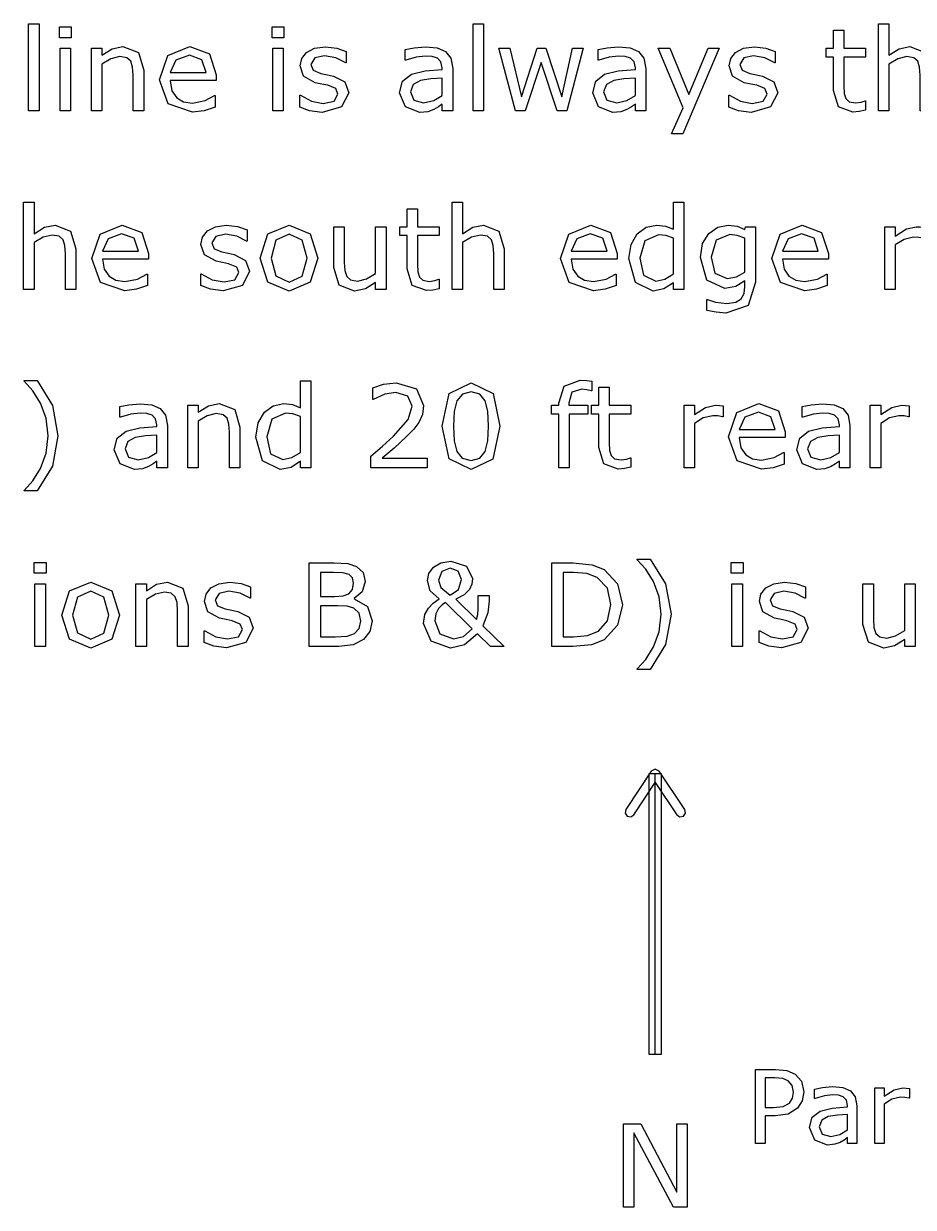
# Model space of a CAD drawing. Extents: x -1 to 182, y 89 to 480.
# Drawn here: x 29.22 to 47.69, y 88.9 to 113.46 of the extents above; entities that cross this region are included whole.
import ezdxf

# ---------------------------------------------------------------- set-up
doc = ezdxf.new("R2010")
doc.units = 0
doc.header["$MEASUREMENT"] = 0
doc.layers.add('Layer 1', color=7, linetype='Continuous')

msp = doc.modelspace()

# ---------------------------------------------------------------- linework, layer by layer
at = {"layer": 'Layer 1', "color": 7}
for points in [[(29.538858, 111.65494), (29.320265, 111.65494), (29.320265, 113.464132), (29.538858, 113.464132), (29.538858, 111.65494)], [(30.206258, 113.171132), (29.959762, 113.171132), (29.959762, 113.397854), (30.206258, 113.397854), (30.206258, 113.171132)], [(34.622273, 113.171132), (34.375777, 113.171132), (34.375777, 113.397854), (34.622273, 113.397854), (34.622273, 113.171132)], [(38.769699, 111.65494), (38.551108, 111.65494), (38.551108, 113.464132), (38.769699, 113.464132), (38.769699, 111.65494)], [(46.700601, 111.666555), (46.565724, 111.639832), (46.436663, 111.629249), (46.134356, 111.736219), (46.030875, 112.079225), (46.030875, 112.769892), (45.883209, 112.769892), (45.883209, 112.953592), (46.030875, 112.953592), (46.030875, 113.326813), (46.249466, 113.326813), (46.249466, 112.953592), (46.700601, 112.953592), (46.700601, 112.769892), (46.249466, 112.769892), (46.249466, 112.178047), (46.254122, 112.017603), (46.286677, 111.910633), (46.356442, 111.842026), (46.493641, 111.821124), (46.605264, 111.836205), (46.688978, 111.862955), (46.700593, 111.862955), (46.700601, 111.666555)], [(48.050516, 111.654913), (47.831926, 111.654913), (47.831926, 112.394396), (47.821475, 112.561824), (47.783105, 112.685093), (47.699388, 112.757166), (47.557537, 112.781507), (47.37034, 112.737322), (47.183142, 112.62453), (47.183142, 111.654966), (46.964551, 111.654966), (46.964551, 113.464158), (47.183142, 113.464158), (47.183142, 112.809553), (47.394755, 112.942083), (47.619162, 112.989761), (47.940072, 112.863026), (48.05053, 112.497927), (48.050516, 111.654913)], [(30.192315, 111.65494), (29.973724, 111.65494), (29.973724, 112.953698), (30.192315, 112.953698), (30.192315, 111.65494)], [(31.710826, 111.65494), (31.492235, 111.65494), (31.492235, 112.394423), (31.481758, 112.561851), (31.443388, 112.68512), (31.359671, 112.757192), (31.21782, 112.781534), (31.030622, 112.737349), (30.843425, 112.624557), (30.843425, 111.654966), (30.624834, 111.654966), (30.624834, 112.953725), (30.843425, 112.953725), (30.843425, 112.809553), (31.055041, 112.942083), (31.279444, 112.989761), (31.600354, 112.863026), (31.710812, 112.497927), (31.710826, 111.65494)], [(33.218872, 112.281657), (32.261955, 112.281657), (32.297999, 112.072346), (32.396828, 111.92701), (32.539843, 111.843296), (32.723554, 111.815383), (32.989817, 111.867717), (33.181664, 111.97236), (33.193279, 111.97236), (33.193279, 111.733997), (32.967711, 111.656104), (32.725866, 111.624698), (32.221246, 111.799111), (32.039861, 112.296765), (32.213107, 112.802542), (32.671217, 112.989734), (33.075844, 112.83625), (33.218859, 112.400243), (33.218872, 112.281657)], [(33.006094, 112.449085), (32.91889, 112.715335), (32.659604, 112.809527), (32.37939, 112.706048), (32.261955, 112.449085), (33.006094, 112.449085)], [(34.60833, 111.65494), (34.389739, 111.65494), (34.389739, 112.953698), (34.60833, 112.953698), (34.60833, 111.65494)], [(35.968709, 112.029324), (35.821046, 111.737489), (35.419909, 111.623534), (35.154807, 111.657268), (34.953658, 111.732833), (34.953658, 111.978181), (34.965273, 111.978181), (35.195492, 111.853774), (35.438501, 111.808424), (35.664069, 111.854938), (35.745457, 112.001437), (35.701274, 112.117695), (35.531518, 112.185137), (35.409431, 112.209479), (35.273393, 112.239694), (35.030387, 112.372251), (34.95946, 112.588521), (34.992017, 112.739677), (35.093173, 112.866412), (35.25828, 112.952455), (35.483845, 112.984998), (35.718716, 112.955947), (35.917539, 112.887341), (35.917539, 112.653635), (35.905924, 112.653635), (35.702449, 112.757113), (35.467579, 112.800134), (35.265265, 112.75362), (35.182713, 112.617598), (35.232711, 112.496657), (35.390839, 112.430406), (35.525716, 112.402492), (35.651289, 112.376828), (35.886157, 112.257078), (35.968709, 112.029166), (35.968709, 112.029324)], [(38.127879, 111.65494), (37.91045, 111.65494), (37.91045, 111.79329), (37.831384, 111.737489), (37.736042, 111.681689), (37.610468, 111.637504), (37.444199, 111.618983), (37.146543, 111.73524), (37.024459, 112.031732), (37.087245, 112.270095), (37.26863, 112.414266), (37.553496, 112.485201), (37.91045, 112.513115), (37.91045, 112.546822), (37.883708, 112.670065), (37.809294, 112.746821), (37.697672, 112.782857), (37.561634, 112.792117), (37.369785, 112.768834), (37.151194, 112.70372), (37.139579, 112.70372), (37.139579, 112.925785), (37.324451, 112.964149), (37.562809, 112.985051), (37.801166, 112.961768), (37.977897, 112.885012), (38.089519, 112.746662), (38.127889, 112.536213), (38.127879, 111.65494)], [(40.835849, 112.953698), (40.497497, 111.65494), (40.295184, 111.65494), (39.961484, 112.656042), (39.63011, 111.65494), (39.42896, 111.65494), (39.087122, 112.953698), (39.315015, 112.953698), (39.55337, 111.947939), (39.87777, 112.953698), (40.057991, 112.953698), (40.390529, 111.947939), (40.616097, 112.953698), (40.835849, 112.953698)], [(42.13693, 111.65494), (41.919504, 111.65494), (41.919504, 111.79329), (41.840439, 111.737489), (41.745096, 111.681689), (41.619522, 111.637504), (41.453253, 111.618983), (41.155597, 111.73524), (41.033511, 112.031732), (41.096299, 112.270095), (41.277681, 112.414266), (41.562547, 112.485201), (41.919504, 112.513115), (41.919504, 112.546822), (41.89276, 112.670065), (41.818346, 112.746821), (41.706726, 112.782857), (41.570688, 112.792117), (41.378839, 112.768834), (41.160249, 112.70372), (41.148633, 112.70372), (41.148633, 112.925785), (41.333506, 112.964149), (41.571863, 112.985051), (41.810221, 112.961768), (41.986954, 112.885012), (42.098574, 112.746662), (42.136944, 112.536213), (42.13693, 111.65494)], [(43.662418, 112.953698), (42.904324, 111.175912), (42.670618, 111.175912), (42.912463, 111.717725), (42.395055, 112.953698), (42.632248, 112.953698), (43.031062, 111.99096), (43.433361, 112.953698), (43.662418, 112.953698)], [(44.876296, 112.029324), (44.728629, 111.737489), (44.327492, 111.623534), (44.062393, 111.657268), (43.861242, 111.732833), (43.861242, 111.978181), (43.872857, 111.978181), (44.103073, 111.853774), (44.346082, 111.808424), (44.57165, 111.854938), (44.653041, 112.001437), (44.608858, 112.117695), (44.439099, 112.185137), (44.317015, 112.209479), (44.180977, 112.239694), (43.937968, 112.372251), (43.867041, 112.588521), (43.899598, 112.739677), (44.000756, 112.866412), (44.165861, 112.952455), (44.391429, 112.984998), (44.626297, 112.955947), (44.825123, 112.887341), (44.825123, 112.653635), (44.813508, 112.653635), (44.610033, 112.757113), (44.375165, 112.800134), (44.172852, 112.75362), (44.090296, 112.617598), (44.140295, 112.496657), (44.298425, 112.430406), (44.433299, 112.402492), (44.558873, 112.376828), (44.793743, 112.257078), (44.876296, 112.029166), (44.876296, 112.029324)], [(37.91045, 111.974688), (37.91045, 112.336294), (37.674418, 112.318831), (37.460479, 112.285097), (37.308161, 112.201383), (37.250027, 112.046761), (37.317464, 111.878142), (37.523264, 111.822341), (37.733716, 111.866527), (37.91045, 111.974662), (37.91045, 111.974688)], [(41.919504, 111.974688), (41.919504, 112.336294), (41.683472, 112.318831), (41.46953, 112.285097), (41.317215, 112.201383), (41.259078, 112.046761), (41.326515, 111.878142), (41.532318, 111.822341), (41.74277, 111.866527), (41.919504, 111.974662), (41.919504, 111.974688)], [(30.305088, 107.950804), (30.086498, 107.950804), (30.086498, 108.690287), (30.07602, 108.857715), (30.03765, 108.980984), (29.953934, 109.053057), (29.812083, 109.077398), (29.624885, 109.033213), (29.437687, 108.920421), (29.437687, 107.950804), (29.219097, 107.950804), (29.219097, 109.759996), (29.437687, 109.759996), (29.437687, 109.105391), (29.649303, 109.237921), (29.873707, 109.285599), (30.194617, 109.158864), (30.305075, 108.793765), (30.305088, 107.950804)], [(37.848805, 107.962446), (37.713931, 107.935723), (37.584867, 107.925139), (37.28256, 108.03211), (37.179079, 108.375116), (37.179079, 109.065783), (37.031415, 109.065783), (37.031415, 109.249483), (37.179079, 109.249483), (37.179079, 109.622704), (37.397669, 109.622704), (37.397669, 109.249483), (37.848805, 109.249483), (37.848805, 109.065783), (37.397669, 109.065783), (37.397669, 108.473938), (37.402326, 108.313494), (37.434883, 108.206523), (37.504646, 108.137917), (37.641845, 108.117015), (37.753467, 108.132096), (37.837184, 108.158846), (37.848799, 108.158846), (37.848805, 107.962446)], [(39.19872, 107.950804), (38.98013, 107.950804), (38.98013, 108.690287), (38.969679, 108.857715), (38.931309, 108.980984), (38.847592, 109.053057), (38.705741, 109.077398), (38.518543, 109.033213), (38.331346, 108.920421), (38.331346, 107.950804), (38.112755, 107.950804), (38.112755, 109.759996), (38.331346, 109.759996), (38.331346, 109.105391), (38.542962, 109.237921), (38.767365, 109.285599), (39.088275, 109.158864), (39.198733, 108.793765), (39.19872, 107.950804)], [(42.928721, 107.950804), (42.710131, 107.950804), (42.710131, 108.086853), (42.51363, 107.960117), (42.291553, 107.914768), (41.921806, 108.093811), (41.785768, 108.590301), (41.832279, 108.884464), (41.960176, 109.104227), (42.143886, 109.239085), (42.362477, 109.285599), (42.543862, 109.263374), (42.710131, 109.197096), (42.710131, 109.759864), (42.928721, 109.759864), (42.928721, 107.950804)], [(31.813134, 108.577522), (30.856217, 108.577522), (30.892261, 108.36821), (30.991094, 108.222875), (31.134106, 108.139161), (31.317817, 108.111247), (31.58408, 108.163582), (31.775926, 108.268224), (31.787541, 108.268224), (31.787541, 108.029861), (31.561974, 107.951968), (31.320129, 107.920562), (30.815508, 108.094975), (30.634124, 108.592629), (30.80737, 109.098406), (31.265482, 109.285599), (31.670106, 109.132114), (31.813121, 108.696108), (31.813134, 108.577522)], [(31.600357, 108.74495), (31.513153, 109.0112), (31.253867, 109.105391), (30.973652, 109.001913), (30.856217, 108.74495), (31.600357, 108.74495)], [(33.909516, 108.325189), (33.761849, 108.033354), (33.360712, 107.919398), (33.095613, 107.953132), (32.894461, 108.028697), (32.894461, 108.274045), (32.906077, 108.274045), (33.136296, 108.149638), (33.379302, 108.104289), (33.604869, 108.150802), (33.68626, 108.297302), (33.642078, 108.41356), (33.472321, 108.481002), (33.350235, 108.505344), (33.214197, 108.535559), (32.971188, 108.668115), (32.900264, 108.884385), (32.932818, 109.035541), (33.033976, 109.162277), (33.199081, 109.248319), (33.424649, 109.280863), (33.659519, 109.251812), (33.858343, 109.183205), (33.858343, 108.949499), (33.846727, 108.949499), (33.643252, 109.052977), (33.408385, 109.095999), (33.206071, 109.049485), (33.123519, 108.913463), (33.173514, 108.792522), (33.331645, 108.72627), (33.466519, 108.698357), (33.592093, 108.672692), (33.826963, 108.552942), (33.909516, 108.32503), (33.909516, 108.325189)], [(35.329194, 108.599588), (35.166414, 108.098468), (34.730395, 107.914768), (34.29205, 108.098468), (34.130432, 108.599588), (34.29205, 109.100735), (34.730395, 109.285599), (35.166414, 109.100735), (35.329194, 108.599588), (35.329194, 108.599588)], [(35.103626, 108.599588), (35.004797, 108.973999), (34.730395, 109.097242), (34.453668, 108.973999), (34.355999, 108.599588), (34.454829, 108.228696), (34.730395, 108.103124), (35.003632, 108.227531), (35.103626, 108.599588), (35.103626, 108.599588)], [(36.744223, 107.950804), (36.52563, 107.950804), (36.52563, 108.094975), (36.314017, 107.961281), (36.090775, 107.914768), (35.77219, 108.039175), (35.658242, 108.406601), (35.658242, 109.249563), (35.876836, 109.249563), (35.876836, 108.51008), (35.886149, 108.340323), (35.925683, 108.220546), (36.007071, 108.146146), (36.152412, 108.122862), (36.337284, 108.167048), (36.525643, 108.279839), (36.525643, 109.249536), (36.744237, 109.249536), (36.744223, 107.950804)], [(41.543923, 108.577522), (40.587006, 108.577522), (40.62305, 108.36821), (40.721882, 108.222875), (40.864897, 108.139161), (41.048605, 108.111247), (41.314868, 108.163582), (41.506717, 108.268224), (41.518333, 108.268224), (41.518333, 108.029861), (41.292765, 107.951968), (41.05092, 107.920562), (40.5463, 108.094975), (40.364917, 108.592629), (40.538161, 109.098406), (40.996273, 109.285599), (41.400897, 109.132114), (41.543912, 108.696108), (41.543923, 108.577522)], [(41.331145, 108.74495), (41.243942, 109.0112), (40.984655, 109.105391), (40.704441, 109.001913), (40.587006, 108.74495), (41.331145, 108.74495)], [(42.710131, 108.270553), (42.710131, 109.015856), (42.552, 109.070493), (42.399685, 109.085574), (42.113655, 108.957675), (42.011335, 108.594905), (42.090401, 108.242586), (42.343874, 108.122836), (42.532233, 108.163529), (42.710131, 108.2705), (42.710131, 108.270553)], [(44.412349, 108.098468), (44.26236, 107.613619), (43.800761, 107.458971), (43.598447, 107.474052), (43.405436, 107.514771), (43.405436, 107.738), (43.417052, 107.738), (43.586808, 107.68683), (43.819353, 107.65545), (44.004225, 107.682199), (44.11817, 107.7566), (44.176307, 107.865899), (44.193743, 108.008906), (44.193743, 108.127519), (44.00422, 108.008906), (43.775165, 107.970542), (43.405421, 108.13797), (43.269383, 108.612367), (43.315891, 108.90071), (43.444952, 109.111159), (43.628662, 109.239059), (43.843763, 109.285572), (44.032125, 109.262289), (44.193743, 109.193709), (44.207687, 109.24951), (44.412326, 109.24951), (44.412349, 108.098468)], [(44.193759, 108.307753), (44.193759, 109.015856), (44.030977, 109.071657), (43.882149, 109.089119), (43.598447, 108.968205), (43.494963, 108.617077), (43.571703, 108.285687), (43.82634, 108.172921), (44.017025, 108.208958), (44.193759, 108.307779), (44.193759, 108.307753)], [(45.929696, 108.577522), (44.972779, 108.577522), (45.008823, 108.36821), (45.107655, 108.222875), (45.25067, 108.139161), (45.434378, 108.111247), (45.700641, 108.163582), (45.89249, 108.268224), (45.904105, 108.268224), (45.904105, 108.029861), (45.678538, 107.951968), (45.436693, 107.920562), (44.932075, 108.094975), (44.75069, 108.592629), (44.923934, 109.098406), (45.382046, 109.285599), (45.786673, 109.132114), (45.929685, 108.696108), (45.929696, 108.577522)], [(45.716918, 108.74495), (45.629714, 109.0112), (45.370428, 109.105391), (45.090214, 109.001913), (44.972779, 108.74495), (45.716918, 108.74495)], [(47.908644, 109.0112), (47.897029, 109.0112), (47.801687, 109.027604), (47.693554, 109.033425), (47.498218, 108.988075), (47.316833, 108.872982), (47.316833, 107.950804), (47.098243, 107.950804), (47.098243, 109.249563), (47.316833, 109.249563), (47.316833, 109.057713), (47.545888, 109.205377), (47.749363, 109.249563), (47.831918, 109.246123), (47.908658, 109.23554), (47.908644, 109.0112)], [(29.931857, 104.911724), (29.817909, 104.282678), (29.498163, 103.767614), (29.2319, 103.767614), (29.2319, 103.779256), (29.410959, 103.975762), (29.570251, 104.233889), (29.684196, 104.547817), (29.727218, 104.911751), (29.684196, 105.27452), (29.570251, 105.589612), (29.410959, 105.84774), (29.2319, 106.044219), (29.2319, 106.055861), (29.498163, 106.055861), (29.817909, 105.54077), (29.931857, 104.911751), (29.931857, 104.911724)], [(35.185017, 104.246642), (34.966427, 104.246642), (34.966427, 104.382691), (34.769926, 104.255955), (34.547848, 104.210606), (34.178104, 104.389649), (34.042066, 104.886139), (34.088575, 105.180302), (34.216474, 105.400065), (34.400182, 105.534923), (34.618773, 105.581437), (34.800157, 105.559212), (34.966427, 105.492934), (34.966427, 106.055702), (35.185017, 106.055702), (35.185017, 104.246642)], [(37.596496, 104.246642), (36.424475, 104.246642), (36.424475, 104.489661), (36.668645, 104.698947), (36.8977, 104.907068), (37.203497, 105.250073), (37.28605, 105.525636), (37.19652, 105.736086), (36.94886, 105.812815), (36.719805, 105.775614), (36.479122, 105.661658), (36.467507, 105.661658), (36.467507, 105.905842), (36.687259, 105.980243), (36.954686, 106.013977), (37.3721, 105.884913), (37.523254, 105.537251), (37.497668, 105.352387), (37.424419, 105.19078), (37.317448, 105.048911), (37.169781, 104.894288), (36.912821, 104.65709), (36.665163, 104.445476), (37.596501, 104.445476), (37.596496, 104.246642)], [(39.108029, 105.11286), (38.961527, 104.428014), (38.509228, 104.210606), (38.053444, 104.431506), (37.910429, 105.110532), (38.055769, 105.791886), (38.509228, 106.012813), (38.963853, 105.788394), (39.108029, 105.11286), (39.108029, 105.11286)], [(41.016048, 105.844221), (41.004433, 105.844221), (40.910252, 105.865123), (40.807933, 105.876764), (40.603296, 105.813979), (40.540508, 105.589586), (40.540508, 105.545401), (40.93467, 105.545401), (40.93467, 105.361701), (40.547485, 105.361701), (40.547485, 104.246642), (40.328894, 104.246642), (40.328894, 105.361701), (40.181228, 105.361701), (40.181228, 105.545401), (40.328894, 105.545401), (40.328894, 105.588422), (40.444001, 105.943042), (40.77654, 106.067449), (40.907926, 106.06057), (41.016059, 106.044166), (41.016048, 105.844221)], [(41.828789, 104.258257), (41.693915, 104.231534), (41.564852, 104.220951), (41.262544, 104.327922), (41.159063, 104.670927), (41.159063, 105.361595), (41.0114, 105.361595), (41.0114, 105.545295), (41.159063, 105.545295), (41.159063, 105.918516), (41.377654, 105.918516), (41.377654, 105.545295), (41.828789, 105.545295), (41.828789, 105.361595), (41.377654, 105.361595), (41.377654, 104.769749), (41.38231, 104.609306), (41.414867, 104.502335), (41.48463, 104.433729), (41.621832, 104.412827), (41.733452, 104.427908), (41.817169, 104.454657), (41.828784, 104.454657), (41.828789, 104.258257)], [(38.802235, 104.584991), (38.856882, 104.805918), (38.871989, 105.11286), (38.856882, 105.419829), (38.80107, 105.64073), (38.689451, 105.775614), (38.509228, 105.820964), (38.327845, 105.775614), (38.215061, 105.638428), (38.160415, 105.414009), (38.146471, 105.110532), (38.15925, 104.807082), (38.213897, 104.588483), (38.322032, 104.450106), (38.509228, 104.402455), (38.690612, 104.447804), (38.802235, 104.584991), (38.802235, 104.584991)], [(32.203807, 104.246642), (31.986378, 104.246642), (31.986378, 104.384992), (31.907315, 104.329192), (31.811973, 104.273391), (31.686399, 104.229206), (31.52013, 104.210685), (31.222474, 104.326943), (31.100388, 104.623435), (31.163176, 104.861797), (31.344558, 105.005969), (31.629424, 105.076903), (31.986378, 105.104817), (31.986378, 105.138525), (31.959637, 105.261768), (31.885223, 105.338523), (31.773603, 105.374559), (31.637565, 105.38382), (31.445716, 105.360536), (31.227125, 105.295423), (31.21551, 105.295423), (31.21551, 105.517487), (31.400382, 105.555852), (31.63874, 105.576754), (31.877097, 105.55347), (32.053831, 105.476715), (32.165451, 105.338364), (32.20382, 105.127915), (32.203807, 104.246642)], [(33.710689, 104.246642), (33.492099, 104.246642), (33.492099, 104.986125), (33.481648, 105.153553), (33.443278, 105.276822), (33.359564, 105.348895), (33.21771, 105.373236), (33.030513, 105.329051), (32.843315, 105.216259), (32.843315, 104.246642), (32.624724, 104.246642), (32.624724, 105.545401), (32.843315, 105.545401), (32.843315, 105.401229), (33.054931, 105.533759), (33.279334, 105.581437), (33.600244, 105.454702), (33.710703, 105.089603), (33.710689, 104.246642)], [(34.966427, 104.566391), (34.966427, 105.311694), (34.808296, 105.366331), (34.655981, 105.381412), (34.369951, 105.253513), (34.267631, 104.890743), (34.346697, 104.538424), (34.60017, 104.418674), (34.788529, 104.459367), (34.966427, 104.566338), (34.966427, 104.566391)], [(43.740298, 105.307038), (43.728683, 105.307038), (43.633338, 105.323442), (43.525205, 105.329263), (43.329869, 105.283913), (43.148484, 105.16882), (43.148484, 104.246642), (42.929893, 104.246642), (42.929893, 105.545401), (43.148484, 105.545401), (43.148484, 105.353551), (43.377541, 105.501215), (43.581016, 105.545401), (43.663569, 105.541961), (43.740309, 105.531378), (43.740298, 105.307038)], [(45.033241, 104.87336), (44.076324, 104.87336), (44.112368, 104.664048), (44.2112, 104.518713), (44.354213, 104.434999), (44.537923, 104.407085), (44.804186, 104.45942), (44.996033, 104.564062), (45.007648, 104.564062), (45.007648, 104.325699), (44.78208, 104.247806), (44.540236, 104.2164), (44.035615, 104.390813), (43.854233, 104.888467), (44.027476, 105.394244), (44.485589, 105.581437), (44.890213, 105.427952), (45.033228, 104.991946), (45.033241, 104.87336)], [(44.820463, 105.040788), (44.733259, 105.307038), (44.473973, 105.401229), (44.193759, 105.297751), (44.076324, 105.040788), (44.820463, 105.040788)], [(46.373854, 104.246642), (46.156428, 104.246642), (46.156428, 104.384992), (46.077362, 104.329192), (45.98202, 104.273391), (45.856446, 104.229206), (45.690177, 104.210685), (45.392521, 104.326943), (45.270434, 104.623435), (45.333223, 104.861797), (45.514607, 105.005969), (45.799473, 105.076903), (46.156428, 105.104817), (46.156428, 105.138525), (46.129684, 105.261768), (46.05527, 105.338523), (45.94365, 105.374559), (45.807612, 105.38382), (45.615763, 105.360536), (45.397172, 105.295423), (45.385557, 105.295423), (45.385557, 105.517487), (45.570429, 105.555852), (45.808787, 105.576754), (46.047144, 105.55347), (46.223878, 105.476715), (46.335497, 105.338364), (46.373867, 105.127915), (46.373854, 104.246642)], [(47.605173, 105.307038), (47.593558, 105.307038), (47.498215, 105.323442), (47.39008, 105.329263), (47.194744, 105.283913), (47.013362, 105.16882), (47.013362, 104.246642), (46.794769, 104.246642), (46.794769, 105.545401), (47.013362, 105.545401), (47.013362, 105.353551), (47.242416, 105.501215), (47.445891, 105.545401), (47.528444, 105.541961), (47.605184, 105.531378), (47.605173, 105.307038)], [(31.986378, 104.566391), (31.986378, 104.927996), (31.750346, 104.910534), (31.536407, 104.876799), (31.384092, 104.793085), (31.325955, 104.638463), (31.393392, 104.469844), (31.599195, 104.414044), (31.809647, 104.458229), (31.986378, 104.566364), (31.986378, 104.566391)], [(46.156428, 104.566391), (46.156428, 104.927996), (45.920396, 104.910534), (45.706454, 104.876799), (45.554139, 104.793085), (45.496002, 104.638463), (45.563442, 104.469844), (45.769242, 104.414044), (45.979694, 104.458229), (46.156428, 104.566364), (46.156428, 104.566391)], [(29.684196, 102.058673), (29.4377, 102.058673), (29.4377, 102.285394), (29.684196, 102.285394), (29.684196, 102.058673)], [(36.455875, 101.075006), (36.407041, 100.847121), (36.275655, 100.684323), (36.060551, 100.575024), (35.76406, 100.54248), (35.150142, 100.54248), (35.150142, 102.273779), (35.662902, 102.273779), (35.946606, 102.259756), (36.126827, 102.201627), (36.26519, 102.072563), (36.308212, 101.885371), (36.245423, 101.674922), (36.077993, 101.536545), (36.077993, 101.527284), (36.35472, 101.372636), (36.455875, 101.07498), (36.455875, 101.075006)], [(38.883631, 101.599383), (38.883631, 101.487782), (38.854564, 101.236614), (38.755734, 100.970364), (39.195241, 100.54248), (38.909211, 100.54248), (38.64295, 100.802936), (38.36971, 100.571558), (38.082518, 100.506444), (37.680217, 100.647123), (37.520925, 101.018041), (37.551156, 101.202906), (37.622083, 101.33779), (37.723238, 101.440104), (37.845325, 101.524983), (37.660453, 101.693575), (37.604642, 101.907517), (37.634873, 102.05518), (37.72789, 102.184244), (37.879043, 102.274943), (38.086008, 102.309815), (38.411567, 102.207501), (38.535979, 101.950538), (38.522036, 101.834254), (38.474366, 101.71916), (38.368559, 101.609861), (38.190661, 101.520326), (38.62203, 101.099427), (38.646451, 101.201741), (38.655764, 101.318026), (38.656822, 101.463361), (38.656822, 101.599383), (38.883631, 101.599383)], [(41.649737, 101.40637), (41.546256, 100.978486), (41.273019, 100.68083), (41.007917, 100.575024), (40.624222, 100.54248), (40.187038, 100.54248), (40.187038, 102.273779), (40.61957, 102.273779), (41.021871, 102.236552), (41.275342, 102.136566), (41.550908, 101.842403), (41.649737, 101.40637), (41.649737, 101.40637)], [(42.66014, 101.207509), (42.546195, 100.578463), (42.226446, 100.0634), (41.960183, 100.0634), (41.960183, 100.075041), (42.139243, 100.271547), (42.298535, 100.529674), (42.412483, 100.843602), (42.455501, 101.207536), (42.412483, 101.570306), (42.298535, 101.885397), (42.139243, 102.143525), (41.960183, 102.340004), (41.960183, 102.351646), (42.226446, 102.351646), (42.546195, 101.836555), (42.66014, 101.207536), (42.66014, 101.207509)], [(44.157722, 102.05862), (43.911226, 102.05862), (43.911226, 102.285341), (44.157722, 102.285341), (44.157722, 102.05862)], [(36.06869, 101.855182), (36.047761, 101.960989), (35.980324, 102.030759), (35.847774, 102.069124), (35.654763, 102.077326), (35.380361, 102.077326), (35.380361, 101.577343), (35.678017, 101.577343), (35.850099, 101.587927), (35.968696, 101.63444), (36.045436, 101.723949), (36.068692, 101.855341), (36.06869, 101.855182)], [(38.308086, 101.927281), (38.241811, 102.10053), (38.07438, 102.16448), (37.899972, 102.092381), (37.832535, 101.917968), (37.877879, 101.763345), (38.076705, 101.60404), (38.248788, 101.722626), (38.308086, 101.927281), (38.308086, 101.927281)], [(41.409057, 101.40981), (41.33813, 101.752815), (41.126514, 101.972578), (40.909088, 102.052799), (40.633522, 102.076082), (40.417257, 102.076082), (40.417257, 100.740124), (40.633522, 100.740124), (40.923039, 100.764465), (41.150932, 100.855138), (41.343943, 101.072572), (41.409057, 101.409757), (41.409057, 101.40981)], [(29.670253, 100.54248), (29.451662, 100.54248), (29.451662, 101.841239), (29.670253, 101.841239), (29.670253, 100.54248)], [(31.209692, 101.191264), (31.04691, 100.690144), (30.61089, 100.506444), (30.172548, 100.690144), (30.01093, 101.191264), (30.172548, 101.692411), (30.61089, 101.877275), (31.04691, 101.692411), (31.209692, 101.191264), (31.209692, 101.191264)], [(32.634021, 100.54248), (32.415431, 100.54248), (32.415431, 101.281963), (32.404953, 101.449391), (32.366584, 101.57266), (32.282867, 101.644733), (32.141016, 101.669074), (31.953818, 101.624889), (31.766621, 101.512097), (31.766621, 100.54248), (31.54803, 100.54248), (31.54803, 101.841239), (31.766621, 101.841239), (31.766621, 101.697067), (31.978234, 101.829597), (32.20264, 101.877275), (32.52355, 101.75054), (32.634008, 101.385441), (32.634021, 100.54248)], [(33.982773, 100.916865), (33.835109, 100.62503), (33.433972, 100.511074), (33.168871, 100.544808), (32.967722, 100.620373), (32.967722, 100.865721), (32.979337, 100.865721), (33.209556, 100.741314), (33.452565, 100.695965), (33.678132, 100.742478), (33.759521, 100.888978), (33.715338, 101.005236), (33.545581, 101.072678), (33.423497, 101.09702), (33.287459, 101.127235), (33.044451, 101.259791), (32.973524, 101.476061), (33.006081, 101.627217), (33.107236, 101.753953), (33.272344, 101.839995), (33.497911, 101.872539), (33.732779, 101.843488), (33.931605, 101.774881), (33.931605, 101.541175), (33.91999, 101.541175), (33.716515, 101.644653), (33.481645, 101.687675), (33.279331, 101.641161), (33.196779, 101.505139), (33.246777, 101.384198), (33.404905, 101.317946), (33.539782, 101.290033), (33.665355, 101.264368), (33.900223, 101.144618), (33.982776, 100.916706), (33.982773, 100.916865)], [(44.143779, 100.542427), (43.925188, 100.542427), (43.925188, 101.841186), (44.143779, 101.841186), (44.143779, 100.542427)], [(45.504159, 100.916812), (45.356495, 100.624977), (44.955358, 100.511021), (44.690257, 100.544755), (44.489107, 100.62032), (44.489107, 100.865668), (44.500723, 100.865668), (44.730941, 100.741261), (44.97395, 100.695912), (45.199518, 100.742425), (45.280906, 100.888925), (45.236724, 101.005183), (45.066967, 101.072625), (44.944883, 101.096967), (44.808845, 101.127182), (44.565836, 101.259738), (44.49491, 101.476008), (44.527467, 101.627164), (44.628622, 101.7539), (44.79373, 101.839942), (45.019297, 101.872486), (45.254165, 101.843435), (45.452991, 101.774828), (45.452991, 101.541122), (45.441376, 101.541122), (45.237901, 101.6446), (45.003031, 101.687622), (44.800717, 101.641108), (44.718165, 101.505086), (44.768163, 101.384145), (44.926291, 101.317893), (45.061168, 101.28998), (45.186741, 101.264315), (45.421609, 101.144565), (45.504161, 100.916653), (45.504159, 100.916812)], [(47.730765, 100.542427), (47.512174, 100.542427), (47.512174, 100.686598), (47.300561, 100.552905), (47.077319, 100.506391), (46.758732, 100.630798), (46.644787, 100.998224), (46.644787, 101.841186), (46.863377, 101.841186), (46.863377, 101.101703), (46.872691, 100.931946), (46.912222, 100.812169), (46.993613, 100.737769), (47.138954, 100.714485), (47.323826, 100.758671), (47.512185, 100.871463), (47.512185, 101.841159), (47.730776, 101.841159), (47.730765, 100.542427)], [(30.984124, 101.191264), (30.885292, 101.565675), (30.61089, 101.688918), (30.334166, 101.565675), (30.236497, 101.191264), (30.335327, 100.820372), (30.61089, 100.6948), (30.88413, 100.819207), (30.984124, 101.191264), (30.984124, 101.191264)], [(38.533654, 100.908742), (37.977873, 101.450555), (37.905785, 101.404042), (37.833697, 101.327313), (37.780211, 101.218013), (37.759283, 101.073842), (37.858115, 100.799443), (38.140655, 100.695965), (38.354594, 100.748273), (38.533654, 100.908742), (38.533654, 100.908742)], [(36.216356, 101.065693), (36.184963, 101.231983), (36.071016, 101.336626), (35.934978, 101.373826), (35.741967, 101.383087), (35.380361, 101.383087), (35.380361, 100.738959), (35.684994, 100.738959), (35.932652, 100.754041), (36.090783, 100.812169), (36.186125, 100.915648), (36.216356, 101.06564), (36.216356, 101.065693)], [(42.250598, 97.951948), (41.721432, 97.158199), (41.706447, 97.083516), (41.748821, 97.020219), (41.8235, 97.005235), (41.886796, 97.047603), (42.33328, 97.717342), (42.779764, 97.047603), (42.84306, 97.005235), (42.917739, 97.020219), (42.960113, 97.083516), (42.945128, 97.158199), (42.415962, 97.951948), (42.33328, 97.996313), (42.250598, 97.951948), (42.250598, 97.951948)], [(42.200989, 97.89665), (42.200989, 92.075824), (42.465572, 92.075824), (42.465572, 97.89665), (42.200989, 97.89665)], [(42.33328, 92.075824), (42.33328, 97.89665)], [(45.41836, 91.29758), (45.382186, 91.107397), (45.282968, 90.956506), (45.094865, 90.836623), (44.820979, 90.797359), (44.616343, 90.797359), (44.616343, 90.223743), (44.411704, 90.223743), (44.411704, 91.762664), (44.829248, 91.762664), (45.063859, 91.738851), (45.23439, 91.666488), (45.369783, 91.519723), (45.41836, 91.297527), (45.41836, 91.29758)], [(45.205453, 91.292288), (45.177547, 91.430771), (45.092799, 91.526894), (44.97911, 91.572375), (44.818913, 91.586928), (44.616343, 91.586928), (44.616343, 90.971984), (44.788941, 90.971984), (44.990479, 90.99368), (45.116569, 91.064985), (45.184781, 91.169363), (45.205445, 91.292367), (45.205453, 91.292288)], [(46.518033, 90.223611), (46.324763, 90.223611), (46.324763, 90.346589), (46.254482, 90.29698), (46.169733, 90.24737), (46.058111, 90.208106), (45.910318, 90.191702), (45.645735, 90.295048), (45.537213, 90.558599), (45.593025, 90.770477), (45.754256, 90.898641), (46.00747, 90.961691), (46.324763, 90.986562), (46.324763, 91.01654), (46.301004, 91.126103), (46.234858, 91.194313), (46.135639, 91.226354), (46.014717, 91.234556), (45.844185, 91.213918), (45.649883, 91.156028), (45.639538, 91.156028), (45.639538, 91.353433), (45.803871, 91.387538), (46.015744, 91.406059), (46.227616, 91.385421), (46.384712, 91.317212), (46.483931, 91.194233), (46.518038, 91.007147), (46.518033, 90.223611)], [(47.612536, 91.166188), (47.602191, 91.166188), (47.517443, 91.18074), (47.421325, 91.186031), (47.247692, 91.145735), (47.086461, 91.043421), (47.086461, 90.223743), (46.892159, 90.223743), (46.892159, 91.378198), (47.086461, 91.378198), (47.086461, 91.207648), (47.290065, 91.338907), (47.470934, 91.378198), (47.544314, 91.375023), (47.612526, 91.365763), (47.612536, 91.166188)], [(46.324763, 90.507826), (46.324763, 90.829268), (46.114957, 90.813657), (45.924788, 90.78368), (45.789395, 90.709253), (45.73772, 90.571802), (45.797664, 90.421942), (45.980599, 90.372333), (46.167667, 90.411597), (46.324763, 90.50772), (46.324763, 90.507826)], [(42.996029, 88.900828), (42.711163, 88.900828), (41.890283, 90.449565), (41.890283, 88.900828), (41.675183, 88.900828), (41.675183, 90.632127), (42.032137, 90.632127), (42.780925, 89.218248), (42.780925, 90.632127), (42.996029, 90.632127), (42.996029, 88.900828)]]:
    msp.add_lwpolyline(points, dxfattribs=at)

doc.saveas('drawing.dxf')
